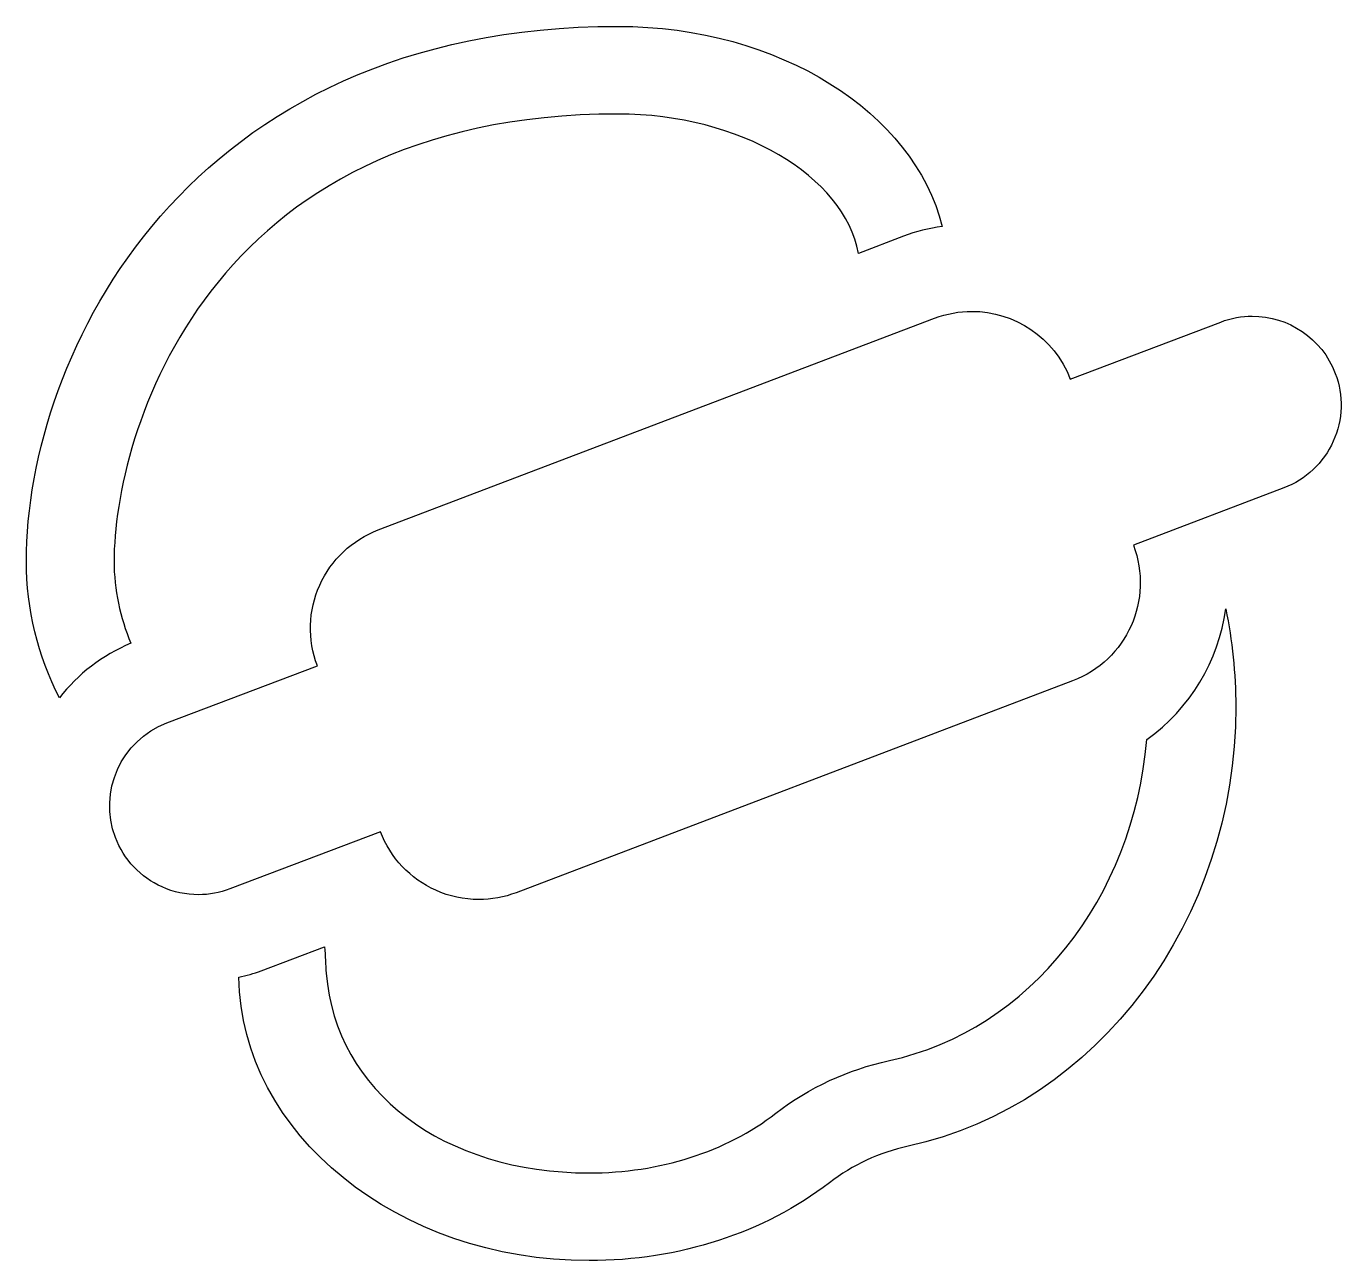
# Model space of a CAD drawing. Header units: centimetres. Extents: x -6.5 to 6.6, y -6.3 to 6.
import ezdxf

# ---------------------------------------------------------------- set-up
doc = ezdxf.new("R2010")
doc.units = ezdxf.units.CM
doc.header["$MEASUREMENT"] = 0
doc.layers.add('Layer 1', color=7, linetype='Continuous')

msp = doc.modelspace()

# ---------------------------------------------------------------- linework, layer by layer
at = {"layer": 'Layer 1'}
for points, knots in [([(-5.61205, 0.66347), (-5.61205, 1.89786), (-4.71379, 5.1009), (-0.61246, 5.1009), (-0.61246, 5.1009), (0.59962, 5.1009), (1.63549, 4.48471), (1.77525, 3.7189), (1.77525, 3.7189), (1.77525, 3.7189), (2.22009, 3.88818), (2.22009, 3.88818), (2.22009, 3.88818), (2.34553, 3.93594), (2.47488, 3.96621), (2.60577, 3.98671), (2.60577, 3.98671), (2.32421, 5.11416), (0.98952, 5.97112), (-0.61246, 5.97112), (-0.61246, 5.97112), (-4.88884, 5.97112), (-6.48229, 2.71539), (-6.48229, 0.66347), (-6.48229, 0.66347), (-6.48229, 0.18717), (-6.36698, -0.2735), (-6.15399, -0.69263), (-6.15399, -0.69263), (-5.96981, -0.45466), (-5.72843, -0.26819), (-5.44467, -0.15053), (-5.44467, -0.15053), (-5.55257, 0.10724), (-5.61205, 0.38166), (-5.61205, 0.66347)], [0, 0, 0, 0, 0.1, 0.1, 0.1, 0.1, 0.2, 0.2, 0.2, 0.2, 0.3, 0.3, 0.3, 0.3, 0.4, 0.4, 0.4, 0.4, 0.5, 0.5, 0.5, 0.5, 0.6, 0.6, 0.6, 0.6, 0.7, 0.7, 0.7, 0.7, 0.8, 0.8, 0.8, 0.8, 1, 1, 1, 1]), ([(6.50621, 2.52759), (6.3723, 2.87901), (6.0375, 3.09531), (5.68227, 3.09531), (5.68227, 3.09531), (5.5781, 3.09531), (5.47235, 3.07703), (5.36908, 3.03752), (5.36908, 3.03752), (5.36908, 3.03752), (3.87678, 2.46983), (3.87678, 2.46983), (3.87678, 2.46983), (3.87678, 2.46983), (3.87633, 2.47107), (3.87633, 2.47107), (3.87633, 2.47107), (3.7179, 2.8875), (3.32097, 3.1433), (2.90026, 3.1433), (2.90026, 3.1433), (2.77704, 3.1433), (2.65174, 3.12121), (2.52934, 3.07491), (2.52934, 3.07491), (2.52934, 3.07491), (-2.99077, 0.97414), (-2.99077, 0.97414), (-2.99077, 0.97414), (-3.24953, 0.87598), (-3.45863, 0.67881), (-3.57166, 0.4264), (-3.57166, 0.4264), (-3.68509, 0.17356), (-3.69318, -0.11364), (-3.5946, -0.37246), (-3.5946, -0.37246), (-3.5946, -0.37246), (-5.0878, -0.9401), (-5.0878, -0.9401), (-5.0878, -0.9401), (-5.54243, -1.11308), (-5.77106, -1.62209), (-5.59808, -2.07675), (-5.59808, -2.07675), (-5.59808, -2.07675), (-5.59808, -2.07762), (-5.59808, -2.07762), (-5.59808, -2.07762), (-5.51482, -2.29561), (-5.34868, -2.47233), (-5.13535, -2.568), (-5.13535, -2.568), (-5.02105, -2.61938), (-4.89826, -2.64489), (-4.77501, -2.64489), (-4.77501, -2.64489), (-4.6692, -2.64489), (-4.56297, -2.62576), (-4.46185, -2.58753), (-4.46185, -2.58753), (-4.46185, -2.58753), (-2.9683, -2.01942), (-2.9683, -2.01942), (-2.9683, -2.01942), (-2.86969, -2.27863), (-2.67255, -2.48768), (-2.42011, -2.60111), (-2.42011, -2.60111), (-2.28462, -2.66231), (-2.13883, -2.69292), (-1.99268, -2.69292), (-1.99268, -2.69292), (-1.86732, -2.69292), (-1.74154, -2.66995), (-1.62171, -2.6245), (-1.62171, -2.6245), (-1.62171, -2.6245), (3.89882, -0.52373), (3.89882, -0.52373), (3.89882, -0.52373), (4.43719, -0.31892), (4.70747, 0.28365), (4.50265, 0.82284), (4.50265, 0.82284), (4.50265, 0.82284), (5.9958, 1.39098), (5.9958, 1.39098), (5.9958, 1.39098), (6.21424, 1.47382), (6.39053, 1.64038), (6.48618, 1.85371), (6.48618, 1.85371), (6.58228, 2.06653), (6.58905, 2.30918), (6.50621, 2.52759)], [0, 0, 0, 0, 0.04, 0.04, 0.04, 0.04, 0.08, 0.08, 0.08, 0.08, 0.12, 0.12, 0.12, 0.12, 0.16, 0.16, 0.16, 0.16, 0.2, 0.2, 0.2, 0.2, 0.24, 0.24, 0.24, 0.24, 0.28, 0.28, 0.28, 0.28, 0.32, 0.32, 0.32, 0.32, 0.36, 0.36, 0.36, 0.36, 0.4, 0.4, 0.4, 0.4, 0.44, 0.44, 0.44, 0.44, 0.48, 0.48, 0.48, 0.48, 0.52, 0.52, 0.52, 0.52, 0.56, 0.56, 0.56, 0.56, 0.6, 0.6, 0.6, 0.6, 0.64, 0.64, 0.64, 0.64, 0.68, 0.68, 0.68, 0.68, 0.72, 0.72, 0.72, 0.72, 0.76, 0.76, 0.76, 0.76, 0.8, 0.8, 0.8, 0.8, 0.84, 0.84, 0.84, 0.84, 0.88, 0.88, 0.88, 0.88, 0.92, 0.92, 0.92, 0.92, 1, 1, 1, 1]), ([(4.63508, -1.10567), (4.50827, -2.67415), (3.4739, -3.9868), (2.08196, -4.29025), (2.08196, -4.29025), (1.66768, -4.38076), (1.28821, -4.55669), (0.95465, -4.81375), (0.95465, -4.81375), (0.45964, -5.19533), (-0.19856, -5.40523), (-0.89799, -5.40523), (-0.89799, -5.40523), (-2.33632, -5.40523), (-3.41637, -4.60045), (-3.50654, -3.42469), (-3.50654, -3.42469), (-3.51331, -3.33642), (-3.51736, -3.25612), (-3.52228, -3.16114), (-3.52228, -3.16114), (-3.52228, -3.16114), (-4.15239, -3.40091), (-4.15239, -3.40091), (-4.15239, -3.40091), (-4.22481, -3.42848), (-4.29971, -3.44544), (-4.37443, -3.46303), (-4.37443, -3.46303), (-4.349, -5.01701), (-2.80029, -6.2755), (-0.89799, -6.2755), (-0.89799, -6.2755), (-0.00735, -6.2755), (0.83908, -6.00099), (1.48583, -5.503), (1.48583, -5.503), (1.71657, -5.32539), (1.9796, -5.20344), (2.26725, -5.14055), (2.26725, -5.14055), (4.15135, -4.72965), (5.51874, -2.89612), (5.51874, -0.78045), (5.51874, -0.78045), (5.51874, -0.44784), (5.48334, -0.12296), (5.41994, 0.19136), (5.41994, 0.19136), (5.34808, -0.32443), (5.06838, -0.79724), (4.63508, -1.10567)], [0, 0, 0, 0, 0.07142857, 0.07142857, 0.07142857, 0.07142857, 0.14285714, 0.14285714, 0.14285714, 0.14285714, 0.21428571, 0.21428571, 0.21428571, 0.21428571, 0.28571429, 0.28571429, 0.28571429, 0.28571429, 0.35714286, 0.35714286, 0.35714286, 0.35714286, 0.42857143, 0.42857143, 0.42857143, 0.42857143, 0.5, 0.5, 0.5, 0.5, 0.57142857, 0.57142857, 0.57142857, 0.57142857, 0.64285714, 0.64285714, 0.64285714, 0.64285714, 0.71428571, 0.71428571, 0.71428571, 0.71428571, 0.78571429, 0.78571429, 0.78571429, 0.78571429, 0.85714286, 0.85714286, 0.85714286, 0.85714286, 1, 1, 1, 1])]:
    msp.add_open_spline(points, degree=3, knots=knots, dxfattribs=at)

doc.saveas('drawing.dxf')
